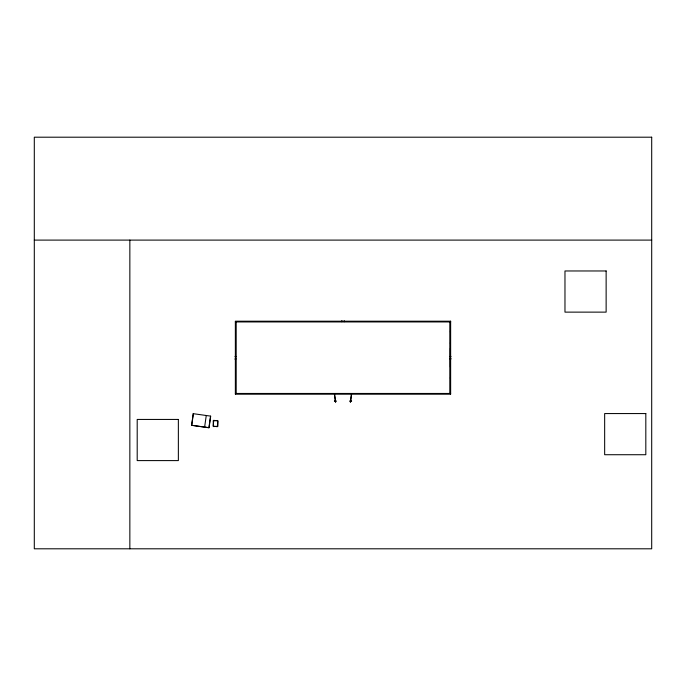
<?xml version="1.0" encoding="UTF-8"?>
<svg xmlns="http://www.w3.org/2000/svg" width="686" height="686" viewBox="0 0 686 686"><rect width="100%" height="100%" fill="white"/><g stroke="black" fill="none" stroke-linecap="round" stroke-linejoin="round"><path stroke-width="1.03" d="M351.412 394.227L350.4 402.253L351.584 394.253M193.366 413.769L191.746 425.269L208.921 427.678L210.542 416.179M204.625 427.078L206.246 415.579M335.265 400.993L334.382 401.07L335.291 401.224M335.437 400.967L336.346 401.121L335.471 401.207M34.3 240.1L651.7 240.1M344.089 321.031L344.115 321.648M235.358 321.94L450.642 321.94M450.41 348.265L450.41 367.139M235.187 356.351L235.804 356.351M450.196 356.351L450.813 356.351M235.804 356.583L235.187 356.609M450.196 356.583L450.813 356.609M235.804 358.821L234.921 359.078L235.804 359.052M450.196 358.821L451.079 358.787L450.196 359.052M235.358 393.455L450.642 393.455M350.563 400.967L349.654 401.121L350.529 401.207M350.735 400.993L351.618 401.07L350.709 401.224M334.588 394.227L335.6 402.253L334.416 394.253M450.462 330.798L450.462 332.273M450.462 342.408L450.462 343.883M450.462 377.249L450.462 378.723M450.419 321.425L450.419 393.97M449.905 321.94L449.905 393.455M344.355 321.031L344.355 321.648M341.885 321.648L341.911 320.765L341.645 321.648M236.095 321.94L236.095 393.455M235.581 321.425L235.581 393.97M129.851 240.1L129.851 548.8M193.229 413.675L191.591 425.32L209.059 427.772L210.696 416.128L193.229 413.675M213.809 420.355L213.003 426.1L217.299 426.709L218.105 420.955L213.809 420.355M217.513 420.484L213.192 420.784L213.595 426.581L217.925 426.272L217.513 420.484M651.7 137.2L34.3 137.2L34.3 548.8L651.7 548.8L651.7 137.2M606.132 270.97L564.972 270.97L564.972 312.13L606.132 312.13L606.132 270.97M450.642 321.211L235.358 321.211L235.358 394.193L450.642 394.193L450.642 321.211M645.818 413.564L604.658 413.564L604.658 454.724L645.818 454.724L645.818 413.564M178.36 419.438L137.2 419.438L137.2 460.598L178.36 460.598L178.36 419.438"/></g></svg>
